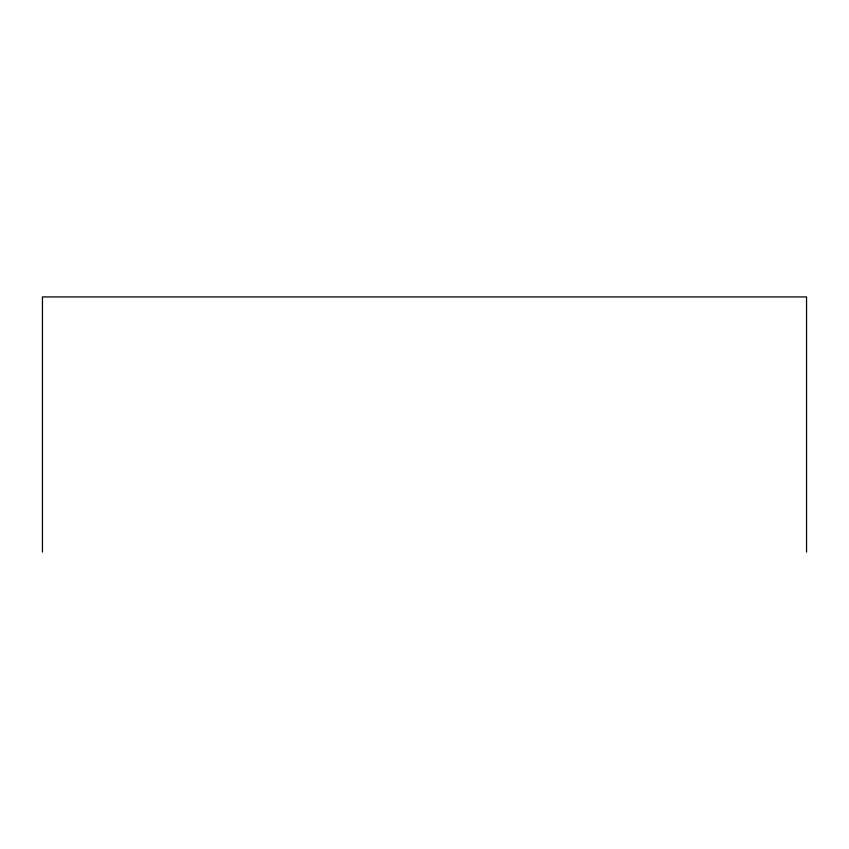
<?xml version="1.0" encoding="UTF-8"?>
<svg xmlns="http://www.w3.org/2000/svg" width="849" height="849" viewBox="0 0 849 849"><rect width="100%" height="100%" fill="white"/><g stroke="black" fill="none" stroke-linecap="round" stroke-linejoin="round"><path stroke-width="1.27" d="M806.55 552.073L806.55 296.927L42.45 296.927L42.45 552.073"/></g></svg>
